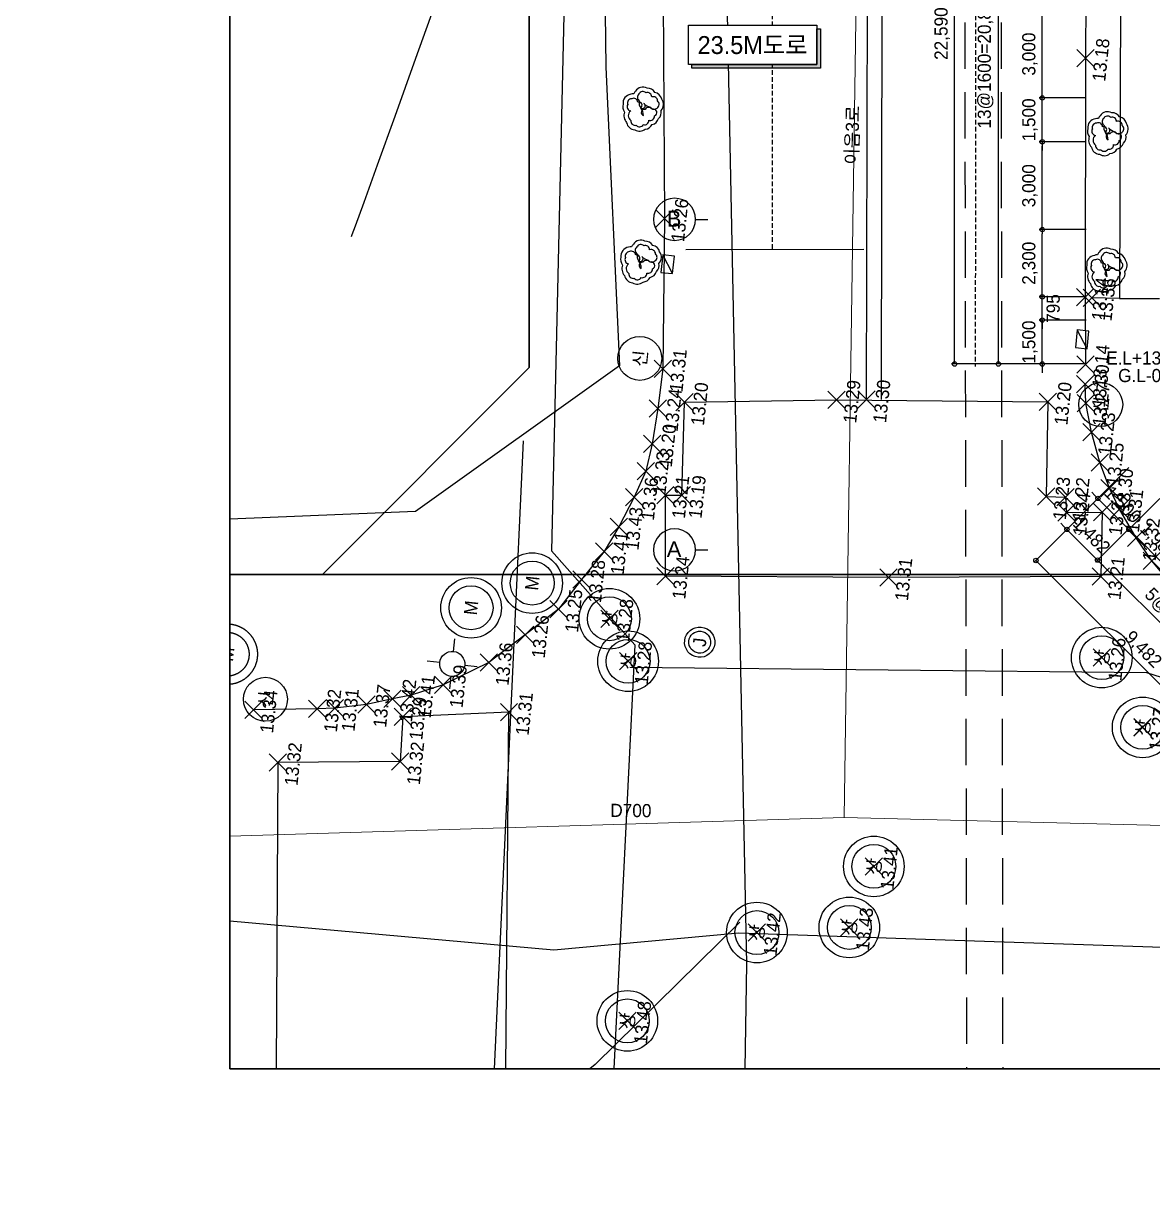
# Model space of a CAD drawing. Header units: millimetres. Extents: x 1073475 to 2890243, y -1340830 to -367733.
# Drawn here: x 1656127 to 1669153, y -399366 to -385719 of the extents above; entities that cross this region are included whole.
import ezdxf
from ezdxf.enums import TextEntityAlignment as Align
from ezdxf.xclip import XClip

# ---------------------------------------------------------------- set-up
doc = ezdxf.new("R2010")
doc.units = ezdxf.units.MM
doc.header["$LTSCALE"] = 50
doc.header["$XCLIPFRAME"] = 2
doc.header["$PDMODE"] = 3
doc.header["$PDSIZE"] = 100
doc.linetypes.add('HIDDEN2', pattern=[4.7625, 3.175, -1.5875])
doc.layers.get('Defpoints').update_dxf_attribs({"color": 151})
for name, color, linetype in [('1-우수관로', 140, '우수'), ('A_BRICK', 3, 'Continuous'), ('C-DIM', 7, 'Continuous'), ('CONT-MNR', 84, 'Continuous'), ('RXCOBAL', 7, 'Continuous'), ('TEXT', 3, 'Continuous'), ('가로등', 1, 'Continuous'), ('도로', 1, 'Continuous'), ('맨홀', 1, 'Continuous'), ('상수도맨홀', 1, 'Continuous'), ('신호등', 1, 'Continuous'), ('연속지적도', 32, 'Continuous'), ('우수받이', 5, 'Continuous'), ('자전거전용도로', 7, 'Continuous'), ('제수변', 1, 'Continuous'), ('조경', 3, 'Continuous'), ('중앙선', 2, 'Continuous'), ('지하지장물_상수관로', 5, 'HIDDEN2'), ('지하지장물_열수송관로', 6, 'HIDDEN2'), ('지하지장물_전기관로', 1, 'HIDDEN2'), ('지하지장물_통신관로', 7, 'HIDDEN2'), ('차선', 7, 'HIDDEN2'), ('측량점_높이', 8, 'Continuous'), ('측량점_심볼', 7, 'Continuous'), ('현황', 9, 'Continuous'), ('현황레벨', 7, 'Continuous'), ('화단경계', 3, 'Continuous'), ('횡단보도', 40, 'Continuous')]:
    doc.layers.add(name, color=color, linetype=linetype)
doc.styles.add('LT', font='')
doc.styles.add('RXHG', font='arial.ttf')
doc.styles.get("Standard").update_dxf_attribs({"font": ''})
doc.styles.add('굴림체', font='')
doc.styles.add('돋움', font='')
doc.styles.get('LT').set_extended_font_data('GulimChe')
doc.styles.get('Standard').set_extended_font_data('Dotum')
doc.styles.get('굴림체').set_extended_font_data('Dotum')
doc.styles.get('돋움').set_extended_font_data('Dotum')
doc.linetypes.add('KT_LINE', pattern='A,12.7,-5.08,["KT",Standard,S=2.54,R=0,X=-2.54,Y=-1.27],-6.35', length=24.13)
doc.linetypes.add('POWER_LINE', pattern='A,12.7,-5.08,["POWER",Standard,S=2.54,R=0,X=-2.54,Y=-1.27],-6.35', length=24.13)
doc.linetypes.add('WATER_LINE', pattern='A,12.7,-5.08,["WATER",Standard,S=2.54,R=0,X=-2.54,Y=-1.27],-6.35', length=24.13)
doc.linetypes.add('우수', pattern='A,0.5,-0.05,["우수",LT,S=0.1,R=0,X=0,Y=-0.05],-0.4', length=0.95)
doc.dimstyles.new('SAM-300', dxfattribs={"dimscale": 1.5, "dimtxt": 300, "dimasz": 100, "dimexe": 70, "dimexo": 0, "dimgap": 100, "dimtad": 1, "dimdec": 0, "dimzin": 0, "dimdsep": 46, "dimlunit": 6, "dimtxsty": '돋움', "dimblk": 'ORIGIN', "dimcen": 100, "dimclrd": 1, "dimclre": 1, "dimclrt": 7, "dimadec": 0, "dimazin": 0, "dimtfac": 1, "dimtdec": 0, "dimtix": 1, "dimtmove": 2, "dimatfit": 3, "dimfxl": 70, "dimtolj": 1, "dimtzin": 0, "dimlwd": -1, "dimlwe": -1, "dimarcsym": 0})

# ---------------------------------------------------------------- blocks, each defined once
blk = doc.blocks.new('A$405090834614')
at = {"layer": '1-우수관로', "color": 251, "linetype": '우수', "lineweight": 0, "ltscale": 80}
for points in [[(185502, 13028), (184884, 22596), (180273, 88945), (172057, 168906), (121638, 164312), (118262, 188984)], [(121638, 164312), (127425, 92669), (132944, 11829)]]:
    blk.add_lwpolyline(points, dxfattribs=at)
at = {"layer": 'CONT-MNR', "color": 251}
for p, q in [((139674, 183147), (139604, 183163)), ((139972, 183073), (139674, 183147)), ((140817, 182864), (139972, 183073)), ((142134, 182539), (140817, 182864)), ((143850, 182116), (142134, 182539)), ((145892, 181616), (143850, 182116)), ((148187, 181057), (145892, 181616))]:
    blk.add_line(p, q, dxfattribs=at)
at = {"layer": '가로등', "color": 251, "linetype": 'Continuous'}
for p, q in [((125446, 178617), (125446, 179046)), ((125018, 178189), (124589, 178189)), ((125875, 178189), (126304, 178189)), ((125446, 177760), (125446, 177331))]:
    blk.add_line(p, q, dxfattribs=at)
blk.add_ellipse((125446, 178189), major_axis=(303, 303), ratio=1, start_param=5.497787, end_param=11.780972, dxfattribs=at)
at = {"layer": '도로', "color": 251}
for p, q in [((123427, 182615), (123165, 184783)), ((123514, 182019), (123427, 182615)), ((123761, 180957), (123514, 182019)), ((124038, 180098), (123761, 180957)), ((124238, 179477), (124038, 180098)), ((124703, 178428), (124238, 179477)), ((125629, 176948), (124703, 178428)), ((126694, 175815), (125629, 176948)), ((127689, 174774), (126694, 175815)), ((128777, 174103), (127689, 174774)), ((129818, 173432), (128777, 174103)), ((130704, 173016), (129818, 173432)), ((148790, 173411), (141352, 172576)), ((131769, 172599), (130704, 173016)), ((132695, 172299), (131769, 172599)), ((133644, 172183), (132695, 172299)), ((141352, 172576), (136236, 172090)), ((134871, 172114), (133644, 172183)), ((136236, 172090), (134871, 172114)), ((159062, 159953), (148322, 158834)), ((148322, 158834), (140195, 157992)), ((140195, 157992), (137910, 157734)), ((137910, 157734), (137910, 157734)), ((135632, 157291), (136597, 157584)), ((136597, 157584), (137235, 157670)), ((137235, 157670), (137235, 157670)), ((134629, 156889), (135632, 157291)), ((133785, 156476), (134629, 156889)), ((133112, 156062), (133785, 156476)), ((132199, 155391), (133112, 156062)), ((131475, 154771), (132199, 155391)), ((130855, 154133), (131475, 154771))]:
    blk.add_line(p, q, dxfattribs=at)
at = {"layer": '맨홀', "color": 251}
for centre, radius in [((124963, 185878), 1036), ((124963, 185878), 750), ((127420, 177751), 1036), ((127420, 177751), 750), ((128480, 175762), 1036), ((128480, 175762), 750)]:
    blk.add_circle(centre, radius, dxfattribs=at)
at = {"layer": '상수도맨홀', "color": 251}
for centre, radius in [((127547, 173007), 1036), ((127547, 173007), 750), ((126169, 172218), 1036), ((126169, 172218), 750), ((113940, 170948), 1036), ((113940, 170948), 750), ((117410, 166860), 1036), ((117410, 166860), 750), ((117917, 163737), 1036), ((117917, 163737), 750), ((120081, 163123), 1036), ((120081, 163123), 750), ((128001, 156125), 1036), ((128001, 156125), 750), ((125777, 154483), 1036), ((125777, 154483), 750)]:
    blk.add_circle(centre, radius, dxfattribs=at)
at = {"layer": '신호등', "color": 251}
for centre in [(123570, 184413), (136507, 172912), (136602, 157071)]:
    blk.add_circle(centre, 750, dxfattribs=at)
at = {"layer": '연속지적도', "color": 251}
for p, q in [((128018, 182925), (125569, 206009)), ((125569, 206009), (128018, 182925)), ((135799, 176644), (128018, 182925)), ((128018, 182925), (131988, 145494)), ((131988, 145494), (128018, 182925)), ((128018, 182925), (135799, 176644)), ((192588, 182663), (135799, 176644)), ((135799, 176644), (192588, 182663))]:
    blk.add_line(p, q, dxfattribs=at)
at = {"layer": '우수받이', "color": 251}
for points in [[(139509, 172506), (139509, 172106), (140109, 172106), (140109, 172506)], [(138452, 158139), (138452, 157739), (139052, 157739), (139052, 158139)]]:
    blk.add_lwpolyline(points, close=True, dxfattribs=at)
for points in [[(139509, 172106), (140109, 172506)], [(138452, 157739), (139052, 158139)]]:
    blk.add_lwpolyline(points, dxfattribs=at)
at = {"layer": '자전거전용도로', "color": 251}
blk.add_line((140273, 156812), (140415, 155454), dxfattribs=at)
at = {"layer": '제수변', "color": 251}
for major_axis, start_param, end_param in [((366, 366), 5.497787, 11.780972), ((-265, 265), 3.926991, 10.210176)]:
    blk.add_ellipse((127076, 169852), major_axis=major_axis, ratio=1, start_param=start_param, end_param=end_param, dxfattribs=at)
at = {"layer": '조경', "color": 251}
for points in [[(144477, 174210, 0.346815), (144263, 173908, 0.330985), (144323, 173557, 0.257815), (144505, 173333, 0.268393), (144731, 173138, 0.287741), (145015, 173085, 0.374085), (145406, 173102, 0.296108), (145606, 173358, 0.276004), (145721, 173641, 0.397465), (145575, 174024, 0.08978), (145481, 174073, 0.089366), (145454, 174175, 0.417873), (145092, 174398, 0.244957), (144828, 174319, 0.283849)], [(139270, 173730, 0.346815), (139056, 173429, 0.330985), (139116, 173077, 0.257815), (139297, 172853, 0.268393), (139524, 172658, 0.287741), (139808, 172606, 0.374085), (140199, 172623, 0.296108), (140399, 172878, 0.276004), (140513, 173162, 0.397465), (140368, 173544, 0.08978), (140274, 173593, 0.089366), (140246, 173696, 0.417873), (139885, 173918, 0.244957), (139621, 173839, 0.283849)], [(144563, 174072, 0.520567), (144421, 173874, 0.520567), (144471, 173636, 0.520567), (144641, 173463, 0.520567), (144806, 173284, 0.997573), (145024, 173391, 0.520567), (144995, 173632, 0.940956), (144783, 173666, 0.176046), (145026, 173784, 1.063971), (145191, 173695, 0.138397), (145085, 173459, 0.467806), (145082, 173230, 0.520567), (145325, 173237, 0.520567), (145442, 173449, 0.520567), (145559, 173660, 0.520567), (145495, 173895, 0.520567), (145257, 173848, 0.258914), (145026, 173784, 0.824029), (145213, 173903, 0.520567), (145310, 174125, 0.520567), (145096, 174240, 0.520567), (144888, 174115, 0.520567), (144563, 174072)], [(139356, 173592, 0.520567), (139214, 173395, 0.520567), (139263, 173156, 0.520567), (139434, 172984, 0.520567), (139599, 172805, 0.997573), (139817, 172912, 0.520567), (139788, 173152, 0.940956), (139576, 173187, 0.176046), (139819, 173304, 1.063971), (139984, 173216, 0.138397), (139877, 172979, 0.467806), (139875, 172751, 0.520567), (140117, 172757, 0.520567), (140235, 172969, 0.520567), (140352, 173181, 0.520567), (140288, 173416, 0.520567), (140049, 173368, 0.258914), (139819, 173304, 0.824029), (140006, 173424, 0.520567), (140103, 173646, 0.520567), (139889, 173761, 0.520567), (139681, 173636, 0.520567), (139356, 173592)], [(145320, 158319, 0.346815), (145106, 158017, 0.330985), (145166, 157666, 0.257815), (145347, 157442, 0.268393), (145574, 157247, 0.287741), (145858, 157195, 0.374085), (146249, 157211, 0.296108), (146449, 157467, 0.276004), (146563, 157750, 0.397465), (146418, 158133, 0.08978), (146324, 158182, 0.089366), (146296, 158284, 0.417873), (145935, 158507, 0.244957), (145671, 158428, 0.283849)], [(145406, 158181, 0.520567), (145264, 157984, 0.520567), (145313, 157745, 0.520567), (145484, 157572, 0.520567), (145649, 157393, 0.997573), (145867, 157500, 0.520567), (145838, 157741, 0.940956), (145626, 157776, 0.176046), (145869, 157893, 1.063971), (146034, 157804, 0.138397), (145927, 157568, 0.467806), (145925, 157340, 0.520567), (146167, 157346, 0.520567), (146285, 157558, 0.520567), (146402, 157770, 0.520567), (146338, 158004, 0.520567), (146099, 157957, 0.258914), (145869, 157893, 0.824029), (146056, 158012, 0.520567), (146153, 158235, 0.520567), (145939, 158350, 0.520567), (145731, 158224, 0.520567), (145406, 158181)], [(140675, 157862, 0.346815), (140461, 157560, 0.330985), (140521, 157208, 0.257815), (140703, 156985, 0.268393), (140929, 156790, 0.287741), (141213, 156737, 0.374085), (141604, 156754, 0.296108), (141804, 157010, 0.276004), (141919, 157293, 0.397465), (141773, 157676, 0.08978), (141679, 157725, 0.089366), (141651, 157827, 0.417873), (141290, 158050, 0.244957), (141026, 157971, 0.283849)], [(140761, 157724, 0.520567), (140619, 157526, 0.520567), (140668, 157288, 0.520567), (140839, 157115, 0.520567), (141004, 156936, 0.997573), (141222, 157043, 0.520567), (141193, 157284, 0.940956), (140981, 157318, 0.176046), (141224, 157436, 1.063971), (141389, 157347, 0.138397), (141283, 157111, 0.467806), (141280, 156882, 0.520567), (141522, 156889, 0.520567), (141640, 157101, 0.520567), (141757, 157312, 0.520567), (141693, 157547, 0.520567), (141455, 157500, 0.258914), (141224, 157436, 0.824029), (141411, 157555, 0.520567), (141508, 157777, 0.520567), (141294, 157892, 0.520567), (141086, 157767, 0.520567), (140761, 157724)]]:
    blk.add_lwpolyline(points, format="xyb", close=True, dxfattribs=at)
at = {"layer": '중앙선', "color": 251}
for p, q in [((135925, 165056), (158397, 167391)), ((135978, 164547), (158451, 166883))]:
    blk.add_line(p, q, dxfattribs=at)
at = {"layer": '지하지장물_상수관로', "color": 251, "linetype": 'WATER_LINE', "ltscale": 3}
for points in [[(215785, 180251), (195263, 177193), (191822, 180378), (129649, 175223), (126750, 172048), (96359, 170351), (93160, 172444), (53008, 169794)], [(125974, 172142), (127656, 154547), (126905, 150875), (134574, 53206), (135978, 16885)]]:
    blk.add_lwpolyline(points, dxfattribs=at)
at = {"layer": '지하지장물_열수송관로', "color": 251, "ltscale": 10}
for points in [[(216212, 191288), (197149, 188874), (197301, 186951), (195346, 186542), (195304, 185411), (191114, 185214), (191823, 167673), (46754, 152054)], [(216367, 190058), (198477, 187793), (198622, 185962), (196548, 185528), (196500, 184227), (192401, 184034), (193108, 166565), (46886, 150822)]]:
    blk.add_lwpolyline(points, dxfattribs=at)
at = {"layer": '지하지장물_전기관로', "color": 251, "linetype": 'POWER_LINE', "ltscale": 3}
for points in [[(128114, 30390), (124995, 81247), (120316, 126000), (117897, 159426), (117322, 167477), (116075, 173707), (115884, 185784), (118473, 190768)], [(117706, 167477), (112335, 171886), (98622, 185592)], [(173383, 173768), (152438, 171677), (116310, 167097), (102929, 165907), (93496, 163728), (64735, 159343)]]:
    blk.add_lwpolyline(points, dxfattribs=at)
at = {"layer": '지하지장물_통신관로', "color": 251, "linetype": 'KT_LINE', "ltscale": 3}
for points in [[(179973, 22140), (178340, 57330), (174617, 92638), (167709, 153756), (166514, 164057), (162819, 177078), (146292, 175121), (136183, 173575), (130490, 179990), (129558, 186301)], [(133285, 176576), (83112, 173596), (82168, 171745), (83434, 140813), (89417, 133224), (94187, 130394), (100201, 81315), (103898, 49012), (108849, 25517)]]:
    blk.add_lwpolyline(points, dxfattribs=at)
at = {"layer": '차선', "color": 251}
for p, q in [((140712, 168790), (210776, 176286)), ((212341, 169387), (137441, 161475))]:
    blk.add_line(p, q, dxfattribs=at)
at = {"layer": '차선', "color": 251, "linetype": 'ByBlock'}
blk.add_line((140380, 171740), (141032, 165688), dxfattribs=at)
at = {"layer": '측량점_심볼', "color": 251}
for p in [(123165, 184783), (121466, 183762), (123427, 182615), (123514, 182019), (123761, 180957), (124038, 180098), (121934, 179605), (123468, 179683), (124238, 179477), (124703, 178428), (125629, 176948), (124009, 176085), (126694, 175815), (127689, 174774), (128777, 174103), (129818, 173432), (127547, 173007), (130704, 173016), (131769, 172599), (132695, 172299), (141352, 172576), (126169, 172218), (133644, 172183), (134871, 172114), (136236, 172090), (131947, 171551), (129201, 171249), (135178, 171239), (113940, 170948), (132008, 170986), (117410, 166860), (135806, 166071), (135925, 165056), (117917, 163737), (129952, 163670), (120081, 163123), (133274, 158592), (136502, 158883), (148322, 158834), (132806, 157850), (133322, 157931), (137910, 157734), (140193, 157756), (140195, 157992), (136597, 157584), (137235, 157670), (135632, 157291), (132951, 156640), (134629, 156889), (128001, 156125), (130754, 156448), (133785, 156476), (133112, 156062), (132199, 155391), (125777, 154483), (125784, 154489), (131475, 154771)]:
    blk.add_point(p, dxfattribs=at)
at = {"layer": '화단경계', "color": 251}
for p, q in [((140273, 156812), (140193, 157756)), ((140193, 157756), (140193, 157756)), ((151883, 158016), (140273, 156812))]:
    blk.add_line(p, q, dxfattribs=at)
at = {"layer": '횡단보도', "color": 251}
for p, q in [((121466, 183762), (109261, 182535)), ((121934, 179605), (121466, 183762)), ((123468, 179683), (121934, 179605)), ((124009, 176085), (123468, 179683)), ((110158, 174745), (124009, 176085)), ((129201, 171249), (131947, 171551)), ((131947, 171551), (132008, 170986)), ((129952, 163670), (129201, 171249)), ((132008, 170986), (135178, 171239)), ((135178, 171239), (135806, 166071)), ((135806, 166071), (136502, 158883)), ((130754, 156448), (129952, 163670)), ((136502, 158883), (133274, 158592)), ((133274, 158592), (133322, 157931)), ((133322, 157931), (132806, 157850)), ((132806, 157850), (132951, 156640)), ((132951, 156640), (130754, 156448))]:
    blk.add_line(p, q, dxfattribs=at)
at = {"layer": '1-우수관로', "color": 251, "linetype": '우수', "lineweight": 0, "ltscale": 5, "style": '굴림체'}
blk.add_text('D700', height=450, rotation=275.5675, dxfattribs=at).set_placement((120950, 170864), align=Align.RIGHT)
at = {"layer": 'TEXT', "color": 251, "style": '굴림체'}
blk.add_text('이음3로', height=450, rotation=4.4653, dxfattribs=at).set_placement((145893, 166351), align=Align.RIGHT)
at = {"layer": '상수도맨홀', "color": 251, "style": '굴림체'}
for s, p in [('M', (124963, 185878)), ('신', (123570, 184413)), ('M', (127420, 177751)), ('M', (128480, 175762)), ('상', (127547, 173007)), ('신', (136507, 172912)), ('상', (126169, 172218)), ('상', (113940, 170948)), ('J', (127076, 169852)), ('상', (117410, 166860)), ('상', (117917, 163737)), ('상', (120081, 163123)), ('신', (136602, 157071)), ('상', (128001, 156125)), ('상', (125777, 154483))]:
    blk.add_text(s, height=450, dxfattribs=at).set_placement(p, align=Align.MIDDLE)
at = {"layer": '측량점_높이', "color": 251, "style": '굴림체'}
for s, p in [('13.34', (123165, 184483)), ('13.32', (121466, 183462)), ('13.32', (123427, 182315)), ('13.31', (123514, 181719)), ('13.37', (123761, 180657)), ('13.42', (124038, 179798)), ('13.32', (121934, 179305)), ('13.29', (123468, 179383)), ('13.41', (124238, 179177)), ('13.39', (124703, 178128)), ('13.36', (125629, 176648)), ('13.31', (124009, 175785)), ('13.26', (126694, 175515)), ('13.25', (127689, 174474)), ('13.28', (128777, 173803)), ('13.41', (129818, 173132)), ('13.28', (127547, 172707)), ('13.43', (130704, 172716)), ('13.36', (131769, 172299)), ('13.26', (141352, 172276)), ('13.28', (126169, 171918)), ('13.23', (132695, 171999)), ('13.20', (133644, 171883)), ('13.24', (134871, 171814)), ('13.31', (136236, 171790)), ('13.21', (131947, 171251)), ('13.48', (113940, 170648)), ('13.24', (129201, 170949)), ('13.19', (132008, 170686)), ('13.20', (135178, 170939)), ('13.42', (117410, 166560)), ('13.29', (135806, 165771)), ('13.30', (135925, 164756)), ('13.43', (117917, 163437)), ('13.31', (129952, 163370)), ('13.41', (120081, 162823)), ('13.20', (136502, 158583)), ('13.18', (148322, 158534)), ('13.23', (133274, 158292)), ('13.24', (132806, 157550)), ('13.22', (133322, 157631)), ('13.30', (137235, 157370)), ('13.14', (137910, 157434)), ('13.36', (140193, 157456)), ('13.14', (140195, 157692)), ('13.23', (135632, 156991)), ('13.27', (136597, 157284)), ('13.25', (134629, 156589)), ('13.21', (130754, 156148)), ('13.24', (132951, 156340)), ('13.30', (133785, 156176)), ('13.26', (128001, 155825)), ('13.31', (133112, 155762)), ('13.32', (132199, 155091)), ('13.27', (125777, 154183)), ('13.27', (125784, 154189))]:
    blk.add_text(s, height=450, dxfattribs=at).set_placement(p, align=Align.TOP_CENTER)
blk = doc.blocks.new('_Origin')
at = {"color": 0, "linetype": 'ByBlock', "lineweight": -2}
blk.add_line((0, 0), (-1, 0), dxfattribs=at)
blk.add_circle((0, 0), 0.5, dxfattribs=at)
blk = doc.blocks.new('*D927')
at = {"layer": 'C-DIM', "color": 1, "ltscale": 0.2, "transparency": 16777216}
for p, q in [((1695724, -659693), (1694119, -659693)), ((1694224, -682133), (1694224, -659843)), ((1695724, -682283), (1694119, -682283))]:
    blk.add_line(p, q, dxfattribs=at)
at = {"layer": 'Defpoints', "color": 0, "ltscale": 0.2, "transparency": 16777216}
for p in [(1694224, -659693), (1695724, -659693), (1695724, -682283)]:
    blk.add_point(p, dxfattribs=at)
at = {"layer": 'C-DIM', "color": 1, "ltscale": 0.2, "transparency": 16777216, "xscale": 150, "yscale": 150, "zscale": 150}
for p, rotation in [((1694224, -659693), 90), ((1694224, -682283), 270)]:
    blk.add_blockref('_Origin', p, dxfattribs=dict(at, rotation=rotation))
at = {"layer": 'C-DIM', "color": 7, "ltscale": 0.2, "transparency": 16777216, "insert": (1693805, -670988), "char_height": 450, "attachment_point": 5, "rotation": 90, "style": '돋움'}
blk.add_mtext('\\A1;22,590', dxfattribs=at)
blk = doc.blocks.new('*D929')
at = {"layer": 'C-DIM', "color": 1, "ltscale": 0.2, "transparency": 16777216}
for p, q in [((1698067, -687940), (1696932, -689075)), ((1703605, -695600), (1697112, -689107)), ((1704772, -694645), (1703637, -695780))]:
    blk.add_line(p, q, dxfattribs=at)
at = {"layer": 'Defpoints', "color": 0, "ltscale": 0.2, "transparency": 16777216}
for p in [(1698067, -687940), (1697006, -689001), (1704772, -694645)]:
    blk.add_point(p, dxfattribs=at)
at = {"layer": 'C-DIM', "color": 1, "ltscale": 0.2, "transparency": 16777216, "xscale": 150, "yscale": 150, "zscale": 150}
for p, rotation in [((1697006, -689001), 135), ((1703711, -695706), 315)]:
    blk.add_blockref('_Origin', p, dxfattribs=dict(at, rotation=rotation))
at = {"layer": 'C-DIM', "color": 7, "ltscale": 0.2, "transparency": 16777216, "insert": (1700655, -692057), "char_height": 450, "attachment_point": 5, "rotation": 315, "style": '돋움'}
blk.add_mtext('\\A1;9,482', dxfattribs=at)
blk = doc.blocks.new('*D934')
at = {"layer": 'C-DIM', "color": 1, "ltscale": 0.2, "transparency": 16777216}
for p, q in [((1700176, -687928), (1699041, -689063)), ((1704666, -694539), (1699221, -689094)), ((1705833, -693585), (1704698, -694720))]:
    blk.add_line(p, q, dxfattribs=at)
at = {"layer": 'Defpoints', "color": 0, "ltscale": 0.2, "transparency": 16777216}
for p in [(1700176, -687928), (1699115, -688988), (1705833, -693585)]:
    blk.add_point(p, dxfattribs=at)
at = {"layer": 'C-DIM', "color": 1, "ltscale": 0.2, "transparency": 16777216, "xscale": 150, "yscale": 150, "zscale": 150}
for p, rotation in [((1699115, -688988), 135), ((1704772, -694645), 315)]:
    blk.add_blockref('_Origin', p, dxfattribs=dict(at, rotation=rotation))
at = {"layer": 'C-DIM', "color": 7, "ltscale": 0.2, "transparency": 16777216, "insert": (1702253, -691507), "char_height": 450, "attachment_point": 5, "rotation": 315, "style": '돋움'}
blk.add_mtext('\\A1;5@1600=8,000', dxfattribs=at)
blk = doc.blocks.new('*D935')
at = {"layer": 'C-DIM', "color": 1, "ltscale": 0.2, "transparency": 16777216}
for p, q in [((1699128, -686880), (1697993, -688014)), ((1697961, -687834), (1697855, -687728)), ((1699115, -688988), (1698067, -687940)), ((1700176, -687928), (1699041, -689063)), ((1699221, -689094), (1699327, -689201))]:
    blk.add_line(p, q, dxfattribs=at)
at = {"layer": 'Defpoints', "color": 0, "ltscale": 0.2, "transparency": 16777216}
for p in [(1699128, -686880), (1698067, -687940), (1700176, -687928)]:
    blk.add_point(p, dxfattribs=at)
at = {"layer": 'C-DIM', "color": 1, "ltscale": 0.2, "transparency": 16777216, "xscale": 150, "yscale": 150, "zscale": 150}
for p, rotation in [((1698067, -687940), 315), ((1699115, -688988), 135)]:
    blk.add_blockref('_Origin', p, dxfattribs=dict(at, rotation=rotation))
at = {"layer": 'C-DIM', "color": 7, "ltscale": 0.2, "transparency": 16777216, "insert": (1698887, -688168), "char_height": 450, "attachment_point": 5, "rotation": 315, "style": '돋움'}
blk.add_mtext('\\A1;1,482', dxfattribs=at)
blk = doc.blocks.new('*D936')
at = {"layer": 'C-DIM', "color": 1, "ltscale": 0.2, "transparency": 16777216}
for p, q in [((1697224, -661483), (1695619, -661483)), ((1695724, -682133), (1695724, -661633)), ((1697224, -682283), (1695619, -682283))]:
    blk.add_line(p, q, dxfattribs=at)
at = {"layer": 'Defpoints', "color": 0, "ltscale": 0.2, "transparency": 16777216}
for p in [(1695724, -661483), (1697224, -661483), (1697224, -682283)]:
    blk.add_point(p, dxfattribs=at)
at = {"layer": 'C-DIM', "color": 1, "ltscale": 0.2, "transparency": 16777216, "xscale": 150, "yscale": 150, "zscale": 150}
for p, rotation in [((1695724, -661483), 90), ((1695724, -682283), 270)]:
    blk.add_blockref('_Origin', p, dxfattribs=dict(at, rotation=rotation))
at = {"layer": 'C-DIM', "color": 7, "ltscale": 0.2, "transparency": 16777216, "insert": (1695286, -671883), "char_height": 450, "attachment_point": 5, "rotation": 90, "style": '돋움'}
blk.add_mtext('\\A1;13@1600=20,800', dxfattribs=at)
blk = doc.blocks.new('*D960')
at = {"layer": 'C-DIM', "color": 1, "ltscale": 0.2, "transparency": 16777216}
for p, q in [((1701249, -686880), (1700114, -688014)), ((1701484, -689236), (1700294, -688046)), ((1702651, -688281), (1701516, -689416))]:
    blk.add_line(p, q, dxfattribs=at)
at = {"layer": 'Defpoints', "color": 0, "ltscale": 0.2, "transparency": 16777216}
for p in [(1701249, -686880), (1700188, -687940), (1702651, -688281)]:
    blk.add_point(p, dxfattribs=at)
at = {"layer": 'C-DIM', "color": 1, "ltscale": 0.2, "transparency": 16777216, "xscale": 150, "yscale": 150, "zscale": 150}
for p, rotation in [((1700188, -687940), 135), ((1701590, -689342), 315)]:
    blk.add_blockref('_Origin', p, dxfattribs=dict(at, rotation=rotation))
at = {"layer": 'C-DIM', "color": 7, "ltscale": 0.2, "transparency": 16777216, "insert": (1701185, -688345), "char_height": 450, "attachment_point": 5, "rotation": 315, "style": '돋움'}
blk.add_mtext('\\A1;1,982', dxfattribs=at)
blk = doc.blocks.new('*D961')
at = {"layer": 'C-DIM', "color": 1, "ltscale": 0.2, "transparency": 16777216}
for p, q in [((1700188, -685819), (1699053, -686954)), ((1699022, -686774), (1698915, -686667)), ((1700188, -687940), (1699128, -686880)), ((1701249, -686880), (1700114, -688014)), ((1700294, -688046), (1700400, -688152))]:
    blk.add_line(p, q, dxfattribs=at)
at = {"layer": 'Defpoints', "color": 0, "ltscale": 0.2, "transparency": 16777216}
for p in [(1700188, -685819), (1699128, -686880), (1701249, -686880)]:
    blk.add_point(p, dxfattribs=at)
at = {"layer": 'C-DIM', "color": 1, "ltscale": 0.2, "transparency": 16777216, "xscale": 150, "yscale": 150, "zscale": 150}
for p, rotation in [((1699128, -686880), 315), ((1700188, -687940), 135)]:
    blk.add_blockref('_Origin', p, dxfattribs=dict(at, rotation=rotation))
at = {"layer": 'C-DIM', "color": 7, "ltscale": 0.2, "transparency": 16777216, "insert": (1699954, -687114), "char_height": 450, "attachment_point": 5, "rotation": 315, "style": '돋움'}
blk.add_mtext('\\A1;1,500', dxfattribs=at)
blk = doc.blocks.new('*D962')
at = {"layer": 'C-DIM', "color": 1, "ltscale": 0.2, "transparency": 16777216}
for p, q in [((1697224, -680633), (1697224, -680483)), ((1698724, -680783), (1697119, -680783)), ((1697224, -682283), (1697224, -680783)), ((1698724, -682283), (1697119, -682283)), ((1697224, -682433), (1697224, -682583))]:
    blk.add_line(p, q, dxfattribs=at)
at = {"layer": 'Defpoints', "color": 0, "ltscale": 0.2, "transparency": 16777216}
for p in [(1697224, -680783), (1698724, -680783), (1698724, -682283)]:
    blk.add_point(p, dxfattribs=at)
at = {"layer": 'C-DIM', "color": 1, "ltscale": 0.2, "transparency": 16777216, "xscale": 150, "yscale": 150, "zscale": 150}
for p, rotation in [((1697224, -680783), 270), ((1697224, -682283), 90)]:
    blk.add_blockref('_Origin', p, dxfattribs=dict(at, rotation=rotation))
at = {"layer": 'C-DIM', "color": 7, "ltscale": 0.2, "transparency": 16777216, "insert": (1696805, -681533), "char_height": 450, "attachment_point": 5, "rotation": 90, "style": '돋움'}
blk.add_mtext('\\A1;1,500', dxfattribs=at)
blk = doc.blocks.new('*D968')
at = {"layer": 'C-DIM', "color": 1, "ltscale": 0.2, "transparency": 16777216}
for p, q in [((1698724, -670188), (1697119, -670188)), ((1697224, -673038), (1697224, -670338)), ((1698724, -673188), (1697119, -673188))]:
    blk.add_line(p, q, dxfattribs=at)
at = {"layer": 'Defpoints', "color": 0, "ltscale": 0.2, "transparency": 16777216}
for p in [(1697224, -670188), (1698724, -670188), (1698724, -673188)]:
    blk.add_point(p, dxfattribs=at)
at = {"layer": 'C-DIM', "color": 1, "ltscale": 0.2, "transparency": 16777216, "xscale": 150, "yscale": 150, "zscale": 150}
for p, rotation in [((1697224, -670188), 90), ((1697224, -673188), 270)]:
    blk.add_blockref('_Origin', p, dxfattribs=dict(at, rotation=rotation))
at = {"layer": 'C-DIM', "color": 7, "ltscale": 0.2, "transparency": 16777216, "insert": (1696805, -671688), "char_height": 450, "attachment_point": 5, "rotation": 90, "style": '돋움'}
blk.add_mtext('\\A1;3,000', dxfattribs=at)
blk = doc.blocks.new('*D969')
at = {"layer": 'C-DIM', "color": 1, "ltscale": 0.2, "transparency": 16777216}
for p, q in [((1698724, -673188), (1697119, -673188)), ((1697224, -673038), (1697224, -672888)), ((1697224, -674688), (1697224, -673188)), ((1698724, -674688), (1697119, -674688)), ((1697224, -674838), (1697224, -674988))]:
    blk.add_line(p, q, dxfattribs=at)
at = {"layer": 'Defpoints', "color": 0, "ltscale": 0.2, "transparency": 16777216}
for p in [(1697224, -673188), (1698724, -673188), (1698724, -674688)]:
    blk.add_point(p, dxfattribs=at)
at = {"layer": 'C-DIM', "color": 1, "ltscale": 0.2, "transparency": 16777216, "xscale": 150, "yscale": 150, "zscale": 150}
for p, rotation in [((1697224, -673188), 270), ((1697224, -674688), 90)]:
    blk.add_blockref('_Origin', p, dxfattribs=dict(at, rotation=rotation))
at = {"layer": 'C-DIM', "color": 7, "ltscale": 0.2, "transparency": 16777216, "insert": (1696805, -673938), "char_height": 450, "attachment_point": 5, "rotation": 90, "style": '돋움'}
blk.add_mtext('\\A1;1,500', dxfattribs=at)
blk = doc.blocks.new('*D970')
at = {"layer": 'C-DIM', "color": 1, "ltscale": 0.2, "transparency": 16777216}
for p, q in [((1698724, -674688), (1697119, -674688)), ((1697224, -677538), (1697224, -674838)), ((1698724, -677688), (1697119, -677688))]:
    blk.add_line(p, q, dxfattribs=at)
at = {"layer": 'Defpoints', "color": 0, "ltscale": 0.2, "transparency": 16777216}
for p in [(1697224, -674688), (1698724, -674688), (1698724, -677688)]:
    blk.add_point(p, dxfattribs=at)
at = {"layer": 'C-DIM', "color": 1, "ltscale": 0.2, "transparency": 16777216, "xscale": 150, "yscale": 150, "zscale": 150}
for p, rotation in [((1697224, -674688), 90), ((1697224, -677688), 270)]:
    blk.add_blockref('_Origin', p, dxfattribs=dict(at, rotation=rotation))
at = {"layer": 'C-DIM', "color": 7, "ltscale": 0.2, "transparency": 16777216, "insert": (1696805, -676188), "char_height": 450, "attachment_point": 5, "rotation": 90, "style": '돋움'}
blk.add_mtext('\\A1;3,000', dxfattribs=at)
blk = doc.blocks.new('*D971')
at = {"layer": 'C-DIM', "color": 1, "ltscale": 0.2, "transparency": 16777216}
for p, q in [((1697224, -679838), (1697224, -679688)), ((1698724, -679988), (1697119, -679988)), ((1697224, -680783), (1697224, -679988)), ((1698724, -680783), (1697119, -680783)), ((1697224, -680933), (1697224, -681083))]:
    blk.add_line(p, q, dxfattribs=at)
at = {"layer": 'Defpoints', "color": 0, "ltscale": 0.2, "transparency": 16777216}
for p in [(1697224, -679988), (1698724, -679988), (1698724, -680783)]:
    blk.add_point(p, dxfattribs=at)
at = {"layer": 'C-DIM', "color": 1, "ltscale": 0.2, "transparency": 16777216, "xscale": 150, "yscale": 150, "zscale": 150}
for p, rotation in [((1697224, -679988), 270), ((1697224, -680783), 90)]:
    blk.add_blockref('_Origin', p, dxfattribs=dict(at, rotation=rotation))
at = {"layer": 'C-DIM', "color": 7, "ltscale": 0.2, "transparency": 16777216, "char_height": 450, "attachment_point": 5, "rotation": 90, "style": '돋움'}
for s, insert in [('\\A1;795', (1697599, -680386)), ('\\A1;', (1696849, -680386))]:
    blk.add_mtext(s, dxfattribs=dict(at, insert=insert))
blk = doc.blocks.new('*D972')
at = {"layer": 'C-DIM', "color": 1, "ltscale": 0.2, "transparency": 16777216}
for p, q in [((1698724, -677688), (1697119, -677688)), ((1697224, -679838), (1697224, -677838)), ((1698724, -679988), (1697119, -679988))]:
    blk.add_line(p, q, dxfattribs=at)
at = {"layer": 'Defpoints', "color": 0, "ltscale": 0.2, "transparency": 16777216}
for p in [(1697224, -677688), (1698724, -677688), (1698724, -679988)]:
    blk.add_point(p, dxfattribs=at)
at = {"layer": 'C-DIM', "color": 1, "ltscale": 0.2, "transparency": 16777216, "xscale": 150, "yscale": 150, "zscale": 150}
for p, rotation in [((1697224, -677688), 90), ((1697224, -679988), 270)]:
    blk.add_blockref('_Origin', p, dxfattribs=dict(at, rotation=rotation))
at = {"layer": 'C-DIM', "color": 7, "ltscale": 0.2, "transparency": 16777216, "insert": (1696805, -678838), "char_height": 450, "attachment_point": 5, "rotation": 90, "style": '돋움'}
blk.add_mtext('\\A1;2,300', dxfattribs=at)
blk = doc.blocks.new('DD')
at = {"layer": 'RXCOBAL', "color": 7}
blk.add_line((-631, 0), (0, 0), dxfattribs=at)
blk.add_circle((-1711, 0), 1080, dxfattribs=at)
at = {"layer": 'A_BRICK', "style": 'RXHG'}
blk.add_attdef('BUB', text='', height=810, dxfattribs=at).set_placement((-1747, -407), align=Align.CENTER)
blk = doc.blocks.new('A$C78BD0C8C')
ref = blk.add_blockref('A$405090834614', (117900.7, -194829), dxfattribs=dict(rotation=83.9464212542183))
XClip(ref).set_block_clipping_path([(104661.0409256864, 187029.200860789), (115795.371209384, 82037.659728932), (199028.6359362481, 90864.5294945205), (187894.3056525505, 195856.0706263776)])
ref = blk.add_blockref('DD', (-37322.1, -36093), dxfattribs=dict(xscale=-0.6666666666666666, yscale=0.6666666666666666, zscale=0.6666666666666666, rotation=180))
ref.add_attrib('BUB', 'B', dxfattribs={"layer": 'A_BRICK', "height": 540.2, "style": 'RXHG'}).set_placement((-38480.2, -36340.1), align=Align.CENTER)
ref = blk.add_blockref('DD', (-37322.1, -47393), dxfattribs=dict(xscale=-0.6666666666666666, yscale=0.6666666666666666, zscale=0.6666666666666666, rotation=180))
ref.add_attrib('BUB', 'A', dxfattribs={"layer": 'A_BRICK', "height": 540.2, "style": 'RXHG'}).set_placement((-38480.2, -47640.1), align=Align.CENTER)
at = {"layer": '현황레벨', "style": '돋움'}
for s, p in [('E.L+13.41m', (-20514.1, -40832)), ('G.L-0.19m', (-20514.1, -41432))]:
    blk.add_text(s, height=450, dxfattribs=at).set_placement(p, align=Align.MIDDLE_RIGHT)
at = {"layer": 'C-DIM', "ltscale": 0.2}
for base, p1, p2, angle, picture, middle in [((-28890, -18448.1), (-27390, -41038), (-27390, -18448.1), 90, '*D927', (-29308.7, -29743)), ((-25890, -28943), (-24390, -31943), (-24390, -28943), 90, '*D968', (-26308.7, -30443)), ((-25890, -31943), (-24390, -33443), (-24390, -31943), 90, '*D969', (-26308.7, -32693)), ((-25890, -33443), (-24390, -36443), (-24390, -33443), 90, '*D970', (-26308.7, -34943)), ((-25890, -36443), (-24390, -38743), (-24390, -36443), 90, '*D972', (-26308.7, -37593)), ((-25890, -39538), (-24390, -41038), (-24390, -39538), 90, '*D962', (-26308.7, -40288)), ((-23986.2, -45634.2), (-21864.9, -45634.2), (-22925.6, -44573.5), 135, '*D961', (-23159.9, -45868.5)), ((-25046.9, -46694.9), (-22938.1, -46682.4), (-23986.2, -45634.2), 135, '*D935', (-24226.8, -46922.9)), ((-22925.6, -46694.9), (-20463.2, -47035.9), (-21864.9, -45634.2), 135, '*D960', (-21928.7, -47099.7)), ((-26107.5, -47755.5), (-18341.9, -53399.9), (-25046.9, -46694.9), 135, '*D929', (-22459, -50812))]:
    dim = blk.add_linear_dim(base=base, p1=p1, p2=p2, angle=angle, dimstyle='SAM-300', dxfattribs=at)
    dim.commit()
    dim.dimension.update_dxf_attribs({"geometry": picture, "text_midpoint": middle, "insert": (-1723113.8, 641245.4)})
for base, p1, p2, angle, text, picture, middle in [((-27390, -20238), (-25890, -41038), (-25890, -20238), 90, '13@1600=<>', '*D936', (-27827.9, -30638)), ((-25890, -38743), (-24390, -39538), (-24390, -38743), 90, '\\X<>', '*D971', (-25890, -39140.5)), ((-23998.7, -47743), (-17281.2, -52339.2), (-22938.1, -46682.4), 135, '5@1600=<>', '*D934', (-20860.7, -50261.8))]:
    dim = blk.add_linear_dim(base=base, p1=p1, p2=p2, angle=angle, text=text, dimstyle='SAM-300', dxfattribs=at)
    dim.commit()
    dim.dimension.update_dxf_attribs({"geometry": picture, "text_midpoint": middle, "insert": (-1723113.8, 641245.4)})
blk.add_wipeout([(-37991.2, -29455.8), (-33592.9, -29455.8), (-33592.9, -30796.6), (-37991.2, -30796.6)]).dxf.layer = '현황'
at = {"layer": '현황'}
blk.add_hatch(color=256, dxfattribs=at).paths.add_polyline_path([(-37868.7, -30796.6), (-33592.9, -30796.6), (-33592.9, -29578.3), (-33470.4, -29578.3), (-33470.4, -30919.1), (-37868.7, -30919.1)])
for points in [[(-37991.2, -29455.8), (-33592.9, -29455.8), (-33592.9, -30796.6), (-37991.2, -30796.6)], [(-37868.7, -30796.6), (-33592.9, -30796.6), (-33592.9, -29578.3), (-33470.4, -29578.3), (-33470.4, -30919.1), (-37868.7, -30919.1)]]:
    blk.add_lwpolyline(points, close=True, dxfattribs=at)
at = {"layer": '현황', "style": '돋움'}
blk.add_text('23.5M도로', height=612.5, dxfattribs=at).set_placement((-35792.1, -30126.2), align=Align.MIDDLE)

msp = doc.modelspace()

# ---------------------------------------------------------------- linework, layer by layer
at = {"layer": 'Defpoints'}
msp.add_lwpolyline([(1658504.7, -375257.2), (1692922.7, -375257.2), (1692922.7, -397781.3), (1658504.7, -397781.3)], close=True, dxfattribs=at)

# ---------------------------------------------------------------- next in the draw order: block references
at = {"layer": 'C-DIM', "ltscale": 0.2}
ref = msp.add_blockref('A$C78BD0C8C', (1676619.9, -375796.2), dxfattribs=dict(at, xscale=0.3375, yscale=0.3375, zscale=0.3375))
XClip(ref).set_block_clipping_path([(-53674.9236881854, -65141.2139783588), (48304.5635594446, 1596.9759842416)])

doc.saveas('drawing.dxf')
